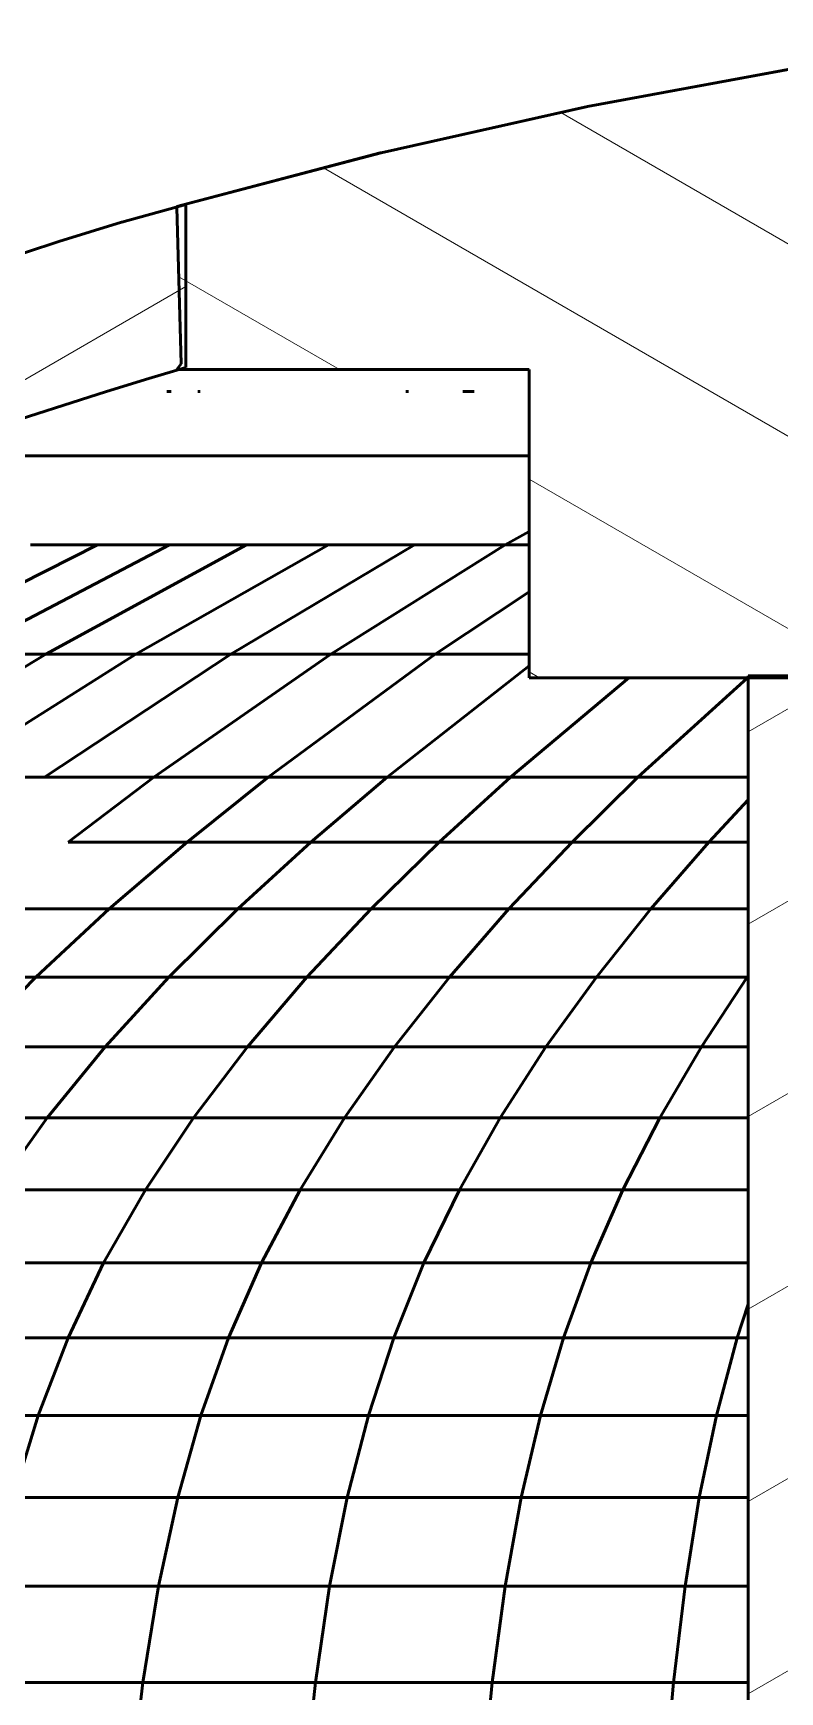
# Model space of a CAD drawing. Header units: millimetres. Extents: x -232 to 1390, y -69 to 653.
# Drawn here: x 127.18 to 141.4, y 326.96 to 358.56 of the extents above; entities that cross this region are included whole.
import ezdxf

# ---------------------------------------------------------------- set-up
doc = ezdxf.new("R2010")
doc.units = ezdxf.units.MM
doc.layers.add('Видимый контур (ГОСТ)', color=7, linetype='Continuous', lineweight=50)
doc.layers.add('Штриховка (ГОСТ)', color=7, linetype='Continuous', lineweight=18)

msp = doc.modelspace()

# ---------------------------------------------------------------- hatches: boundary and pattern name
at = {"layer": 'Штриховка (ГОСТ)'}
h = msp.add_hatch(dxfattribs=at)
h.set_pattern_fill('ANSI31', color=256, scale=25.4, angle=105.0002, style=0)
h.set_pattern_definition([(150.00025, (0, 0), (-1.587488, -2.749637), [])])
h.paths.add_polyline_path([(193.628, 346.283), (193.797, 346.283), (196.797, 346.283), (197.231, 346.283), (200.628, 346.283), (200.628, 349.304), (200.628, 352.152), (207.274, 352.152), (207.331, 352.152), (207.342, 352.257), (207.342, 352.261), (207.341, 352.262), (207.342, 352.278), (207.342, 355.262), (207.318, 355.268), (203.448, 356.285), (203.422, 356.29), (199.519, 357.162), (199.489, 357.168), (195.561, 357.894), (190.961, 358.557), (190.925, 358.562), (168.801, 358.562), (168.714, 358.562), (168.684, 358.562), (168.669, 358.562), (168.66, 358.562), (168.653, 358.562), (168.648, 358.562), (168.644, 358.562), (168.641, 358.562), (168.638, 358.562), (168.636, 358.562), (168.634, 358.562), (168.632, 358.562), (168.629, 358.562), (168.627, 358.562), (168.625, 358.562), (168.623, 358.562), (168.621, 358.562), (168.619, 358.562), (168.616, 358.562), (168.613, 358.562), (168.609, 358.562), (168.604, 358.562), (168.597, 358.562), (168.588, 358.562), (168.573, 358.562), (168.543, 358.562), (168.456, 358.562), (146.332, 358.562), (146.296, 358.557), (141.696, 357.894), (141.669, 357.889), (137.737, 357.162), (137.714, 357.157), (133.809, 356.285), (133.788, 356.279), (129.915, 355.262), (129.915, 355.249), (129.915, 355.239), (129.994, 352.262), (129.971, 352.228), (129.914, 352.152), (129.955, 352.152), (129.973, 352.152), (136.628, 352.152), (136.628, 349.132), (136.628, 346.283), (140.026, 346.283), (140.797, 346.283), (143.628, 346.283), (143.628, 346.317), (143.628, 349.132), (143.628, 352.152), (167.898, 352.152), (193.628, 352.152), (193.628, 349.304)])
h = msp.add_hatch(dxfattribs=at)
h.set_pattern_fill('ANSI31', color=256, scale=25.4, angle=-15, style=0)
h.set_pattern_definition([(30, (0, 0), (-1.5875, 2.74963), [])])
h.paths.add_polyline_path([(243.533, 332.223), (243.621, 332.092), (244.2, 331.053), (244.35, 330.694), (244.424, 330.362), (244.459, 330.201), (244.476, 329.93), (244.444, 329.639), (244.415, 329.363), (244.341, 329.101), (244.264, 328.939), (244.096, 328.587), (243.939, 328.364), (243.892, 328.317), (243.538, 327.96), (243.354, 327.828), (243.316, 327.802), (242.803, 327.553), (242.695, 327.521), (242.542, 327.477), (241.976, 327.412), (214.141, 327.412), (213.094, 327.346), (212.685, 327.269), (212.07, 327.153), (211.36, 326.938), (211.27, 326.9), (210.394, 326.53), (209.949, 326.272), (209.492, 326.008), (208.894, 325.571), (208.748, 325.439), (208.117, 324.866), (207.718, 324.401), (207.439, 324.075), (207.018, 323.464), (206.878, 323.206), (206.519, 322.542), (206.261, 321.88), (206.14, 321.571), (205.946, 320.856), (205.884, 320.468), (205.78, 319.824), (205.741, 319.012), (205.741, 315.86), (205.741, 313.661), (205.741, 312.003), (205.741, 311.233), (205.741, 309.84), (205.741, 308.694), (205.741, 307.715), (205.741, 306.779), (205.741, 305.899), (205.741, 305.113), (205.741, 304.395), (205.741, 303.412), (205.741, 302.731), (205.741, 302.09), (205.741, 301.479), (205.741, 299.59), (205.741, 298.979), (205.741, 298.419), (205.741, 298.386), (205.741, 298.317), (207.245, 298.317), (208.055, 298.317), (208.604, 298.317), (208.741, 298.317), (208.741, 298.633), (208.741, 299.276), (208.741, 301.2), (208.741, 301.843), (208.741, 302.515), (208.741, 303.229), (208.741, 304.234), (208.741, 304.989), (208.741, 305.816), (208.741, 306.744), (208.741, 307.712), (208.741, 308.755), (208.741, 309.986), (208.741, 311.498), (208.741, 312.32), (208.741, 314.166), (208.741, 316.675), (208.741, 320.412), (208.806, 321.131), (208.889, 321.444), (208.966, 321.736), (209.266, 322.393), (209.617, 322.911), (209.924, 323.23), (210.118, 323.432), (210.621, 323.804), (210.746, 323.867), (211.265, 324.13), (211.708, 324.267), (211.863, 324.314), (212.577, 324.408), (212.741, 324.412), (245.612, 324.412), (246.09, 324.45), (246.39, 324.531), (246.693, 324.613), (247.044, 324.775), (247.118, 324.827), (247.559, 325.129), (247.742, 325.308), (247.836, 325.398), (248.204, 325.902), (248.377, 326.247), (248.505, 326.669), (248.558, 326.845), (248.606, 327.228), (248.587, 327.447), (248.53, 328.102), (248.395, 328.543), (248.395, 328.543), (248.095, 329.524), (247.668, 330.545), (247.668, 330.545), (246.948, 332.269), (246.839, 332.45), (246.839, 332.45), (245.777, 334.221), (245.777, 334.221), (245.413, 334.829), (244.542, 335.9), (244.542, 335.9), (243.589, 337.073), (243.127, 337.514), (243.127, 337.514), (241.507, 339.06), (241.507, 339.06), (241.268, 339.288), (239.67, 340.512), (239.67, 340.512), (238.297, 341.564), (237.687, 341.951), (237.687, 341.951), (234.489, 343.979), (233.235, 344.648), (233.235, 344.648), (228.797, 347.019), (228.374, 347.214), (228.374, 347.214), (223.31, 349.546), (223.31, 349.546), (222.149, 350.081), (218.332, 351.61), (218.332, 351.61), (215.485, 352.751), (213.723, 353.335), (213.723, 353.335), (209.929, 354.593), (208.735, 354.96), (208.727, 354.962), (207.511, 355.295), (207.511, 352.19), (208.215, 351.985), (209.019, 351.734), (212.387, 350.657), (212.825, 350.5), (215.603, 349.505), (217.374, 348.8), (219.115, 348.107), (222.324, 346.718), (223.246, 346.319), (226.999, 344.559), (227.345, 344.384), (229.78, 343.144), (230.254, 342.903), (232.115, 341.867), (233.016, 341.365), (234.318, 340.564), (235.347, 339.931), (236.359, 339.237), (237.314, 338.582), (238.21, 337.888), (238.973, 337.298), (239.855, 336.518), (240.374, 336.059), (241.283, 335.123), (241.668, 334.726), (242.503, 333.698), (242.734, 333.414)])
h.paths.add_polyline_path([(124.773, 350.488), (126.323, 351.018), (128.575, 351.734), (129.378, 351.985), (129.955, 352.152), (130.083, 352.19), (130.083, 355.295), (129.915, 355.249), (128.867, 354.962), (128.859, 354.96), (127.665, 354.593), (123.87, 353.338), (123.87, 353.338), (122.243, 352.799), (119.262, 351.609), (119.262, 351.609), (115.59, 350.143), (114.285, 349.543), (114.285, 349.543), (109.22, 347.213), (109.219, 347.213), (108.797, 347.019), (105.902, 345.536), (104.357, 344.653), (104.357, 344.653), (101.684, 343.126), (99.917, 341.938), (99.917, 341.938), (98.302, 340.852), (97.91, 340.532), (97.91, 340.532), (96.094, 339.05), (96.093, 339.05), (95.589, 338.639), (94.481, 337.502), (94.481, 337.502), (93.4, 336.393), (93.042, 335.91), (93.042, 335.91), (91.798, 334.23), (91.798, 334.23), (91.622, 333.993), (90.793, 332.431), (90.793, 332.431), (90.176, 331.266), (89.921, 330.549), (89.921, 330.549), (89.206, 328.54), (89.206, 328.54), (89.096, 328.23), (88.989, 327.614), (88.988, 327.449), (88.987, 327.228), (89.081, 326.666), (89.09, 326.612), (89.217, 326.247), (89.386, 325.941), (89.518, 325.7), (89.758, 325.398), (89.855, 325.312), (90.224, 324.981), (90.474, 324.824), (90.55, 324.775), (91.127, 324.536), (91.2, 324.519), (91.504, 324.45), (91.982, 324.412), (124.853, 324.412), (125.57, 324.347), (125.731, 324.314), (125.885, 324.265), (126.418, 324.093), (126.849, 323.868), (126.973, 323.804), (127.549, 323.367), (127.674, 323.233), (127.976, 322.911), (128.31, 322.407), (128.375, 322.308), (128.627, 321.736), (128.701, 321.443), (128.804, 321.036), (128.853, 320.412), (128.853, 316.9), (128.853, 314.312), (128.853, 312.422), (128.853, 311.605), (128.853, 310.063), (128.853, 308.813), (128.853, 307.756), (128.853, 306.789), (128.853, 305.851), (128.853, 305.016), (128.853, 304.255), (128.853, 303.25), (128.853, 302.531), (128.853, 301.854), (128.853, 301.207), (128.853, 299.283), (128.853, 298.637), (128.853, 298.419), (128.853, 298.317), (129.538, 298.317), (131.853, 298.317), (131.853, 298.389), (131.853, 298.419), (131.853, 298.986), (131.853, 299.601), (131.853, 301.49), (131.853, 302.104), (131.853, 302.749), (131.853, 303.436), (131.853, 304.419), (131.853, 305.143), (131.853, 305.937), (131.853, 306.828), (131.853, 307.762), (131.853, 308.754), (131.853, 309.919), (131.853, 311.34), (131.853, 312.104), (131.853, 313.802), (131.853, 316.069), (131.853, 319.012), (131.788, 320.054), (131.716, 320.469), (131.648, 320.856), (131.354, 321.863), (130.941, 322.819), (130.721, 323.208), (130.576, 323.464), (129.965, 324.318), (129.883, 324.407), (129.258, 325.083), (128.848, 325.442), (128.7, 325.571), (127.842, 326.174), (127.648, 326.277), (126.922, 326.662), (126.325, 326.902), (126.233, 326.938), (125.223, 327.223), (124.91, 327.271), (124.194, 327.379), (123.453, 327.412), (95.618, 327.412), (95.346, 327.427), (94.9, 327.528), (94.79, 327.553), (94.539, 327.657), (94.247, 327.84), (94.056, 327.96), (93.853, 328.141), (93.709, 328.322), (93.498, 328.587), (93.367, 328.825), (93.328, 328.936), (93.179, 329.363), (93.134, 329.631), (93.135, 330.201), (93.17, 330.362), (93.244, 330.694), (93.394, 331.053), (94.063, 332.223), (94.16, 332.393), (95.051, 333.668), (95.082, 333.705), (96.083, 334.9), (96.307, 335.127), (97.272, 336.109), (97.739, 336.538), (99.228, 337.787), (99.377, 337.897), (100.986, 339.085), (101.23, 339.245), (103.063, 340.451), (103.27, 340.573), (105.476, 341.873), (105.78, 342.052), (107.817, 343.138), (108.865, 343.697), (110.252, 344.376), (112.146, 345.304), (115.269, 346.721), (115.903, 347.009), (119.583, 348.559), (120.218, 348.805), (123.034, 349.895)])
h.paths.add_polyline_path([(142.297, 346.317), (140.797, 346.317), (140.797, 346.283), (140.797, 344.875), (140.797, 315.317), (140.846, 315.008), (140.895, 314.699), (141.037, 314.42), (141.179, 314.141), (141.4, 313.92), (141.621, 313.699), (141.9, 313.557), (142.179, 313.415), (142.488, 313.366), (142.797, 313.317), (168.797, 313.317), (194.797, 313.317), (195.106, 313.366), (195.415, 313.415), (195.694, 313.557), (195.973, 313.699), (196.194, 313.92), (196.415, 314.141), (196.557, 314.42), (196.699, 314.699), (196.748, 315.008), (196.797, 315.317), (196.797, 344.875), (196.797, 346.283), (196.797, 346.317), (195.297, 346.317), (193.797, 346.317), (193.797, 346.283), (193.797, 344.895), (193.797, 316.817), (193.785, 316.74), (193.772, 316.662), (193.737, 316.593), (193.701, 316.523), (193.646, 316.468), (193.591, 316.412), (193.521, 316.377), (193.451, 316.341), (193.374, 316.329), (193.297, 316.317), (168.797, 316.317), (144.297, 316.317), (144.22, 316.329), (144.142, 316.341), (144.073, 316.377), (144.003, 316.412), (143.948, 316.468), (143.892, 316.523), (143.857, 316.593), (143.821, 316.662), (143.809, 316.74), (143.797, 316.817), (143.797, 344.895), (143.797, 346.317), (143.628, 346.317)])

# ---------------------------------------------------------------- linework, layer by layer
at = {"layer": 'Видимый контур (ГОСТ)'}
for p, q in [((137.737, 357.162), (141.695, 357.894)), ((141.669, 357.889), (137.737, 357.162)), ((133.808, 356.285), (137.737, 357.162)), ((137.714, 357.157), (133.809, 356.285)), ((137.737, 357.162), (137.714, 357.157)), ((137.737, 357.162), (137.737, 357.162)), ((129.914, 355.262), (133.808, 356.285)), ((133.788, 356.279), (129.915, 355.262)), ((133.809, 356.285), (133.788, 356.279)), ((133.809, 356.285), (133.808, 356.285)), ((130.083, 355.295), (128.866, 354.962)), ((129.914, 355.262), (129.915, 355.262)), ((129.915, 355.249), (129.914, 355.262)), ((129.915, 355.262), (129.915, 355.239)), ((129.915, 355.239), (129.994, 352.262)), ((130.083, 352.19), (130.083, 355.295)), ((128.858, 354.96), (127.665, 354.593)), ((128.859, 354.96), (128.858, 354.96)), ((128.866, 354.962), (128.859, 354.96)), ((128.866, 354.962), (128.866, 354.962)), ((127.665, 354.593), (123.87, 353.338)), ((130.083, 352.19), (129.378, 351.985)), ((129.971, 352.228), (129.914, 352.152)), ((129.914, 352.152), (129.973, 352.152)), ((129.994, 352.262), (129.971, 352.228)), ((129.973, 352.152), (136.628, 352.152)), ((136.628, 352.152), (136.628, 349.132)), ((126.323, 351.018), (128.575, 351.734)), ((129.378, 351.985), (128.575, 351.734)), ((129.786, 351.734), (129.723, 351.734)), ((129.805, 351.734), (129.786, 351.734)), ((130.33, 351.734), (130.312, 351.734)), ((130.359, 351.734), (130.33, 351.734)), ((134.299, 351.734), (134.274, 351.734)), ((134.324, 351.734), (134.299, 351.734)), ((135.392, 351.734), (135.362, 351.734)), ((135.578, 351.734), (135.392, 351.734)), ((126.662, 350.509), (127.34, 350.509)), ((127.34, 350.509), (128.118, 350.509)), ((128.993, 350.509), (128.118, 350.509)), ((129.965, 350.509), (128.993, 350.509)), ((129.965, 350.509), (131.03, 350.509)), ((131.03, 350.509), (132.186, 350.509)), ((133.431, 350.509), (132.186, 350.509)), ((134.761, 350.509), (133.431, 350.509)), ((134.761, 350.509), (136.172, 350.509)), ((136.172, 350.509), (136.628, 350.509)), ((136.171, 348.813), (136.628, 349.067)), ((136.628, 349.132), (136.628, 346.283)), ((124.287, 346.729), (128.402, 348.813)), ((125.8, 346.729), (129.776, 348.813)), ((127.127, 348.813), (128.402, 348.813)), ((127.417, 346.729), (131.243, 348.813)), ((129.776, 348.813), (128.402, 348.813)), ((129.133, 346.729), (132.8, 348.813)), ((131.243, 348.813), (129.776, 348.813)), ((130.944, 346.729), (134.444, 348.813)), ((131.243, 348.813), (132.8, 348.813)), ((132.8, 348.813), (134.444, 348.813)), ((132.847, 346.729), (136.171, 348.813)), ((136.171, 348.813), (134.444, 348.813)), ((136.628, 348.813), (136.171, 348.813)), ((134.837, 346.729), (136.628, 347.918)), ((123.537, 344.389), (127.417, 346.729)), ((125.414, 344.389), (129.133, 346.729)), ((127.417, 346.729), (125.8, 346.729)), ((127.395, 344.389), (130.944, 346.729)), ((127.417, 346.729), (129.133, 346.729)), ((129.133, 346.729), (130.944, 346.729)), ((129.477, 344.389), (132.847, 346.729)), ((132.847, 346.729), (130.944, 346.729)), ((131.653, 344.389), (134.837, 346.729)), ((134.837, 346.729), (132.847, 346.729)), ((134.837, 346.729), (136.628, 346.729)), ((133.919, 344.389), (136.628, 346.51)), ((136.268, 344.389), (138.525, 346.283)), ((136.628, 346.283), (140.026, 346.283)), ((138.696, 344.389), (140.785, 346.283)), ((140.026, 346.283), (143.628, 346.283)), ((142.297, 346.317), (140.797, 346.317)), ((140.797, 346.317), (140.797, 344.875)), ((140.797, 344.875), (140.797, 315.317)), ((125.414, 344.389), (127.395, 344.389)), ((129.477, 344.389), (127.395, 344.389)), ((127.841, 343.151), (129.477, 344.389)), ((131.653, 344.389), (129.477, 344.389)), ((130.107, 343.151), (131.653, 344.389)), ((131.653, 344.389), (133.919, 344.389)), ((132.467, 343.151), (133.919, 344.389)), ((133.919, 344.389), (136.268, 344.389)), ((134.914, 343.151), (136.268, 344.389)), ((138.696, 344.389), (136.268, 344.389)), ((137.443, 343.151), (138.696, 344.389)), ((140.797, 344.389), (138.696, 344.389)), ((140.048, 343.151), (140.797, 343.958)), ((130.107, 343.151), (127.841, 343.151)), ((128.624, 341.879), (130.107, 343.151)), ((130.107, 343.151), (132.467, 343.151)), ((131.075, 341.879), (132.467, 343.151)), ((132.467, 343.151), (134.914, 343.151)), ((133.616, 341.879), (134.914, 343.151)), ((137.443, 343.151), (134.914, 343.151)), ((136.241, 341.879), (137.443, 343.151)), ((140.048, 343.151), (137.443, 343.151)), ((138.946, 341.879), (140.048, 343.151)), ((140.048, 343.151), (140.797, 343.151)), ((128.624, 341.879), (126.271, 341.879)), ((127.226, 340.578), (128.624, 341.879)), ((128.624, 341.879), (131.075, 341.879)), ((129.761, 340.578), (131.075, 341.879)), ((131.075, 341.879), (133.616, 341.879)), ((132.391, 340.578), (133.616, 341.879)), ((136.241, 341.879), (133.616, 341.879)), ((135.108, 340.578), (136.241, 341.879)), ((138.946, 341.879), (136.241, 341.879)), ((137.907, 340.578), (138.946, 341.879)), ((138.946, 341.879), (140.797, 341.879)), ((127.226, 340.578), (125.299, 340.578)), ((125.931, 339.251), (127.226, 340.578)), ((127.226, 340.578), (129.761, 340.578)), ((128.545, 339.251), (129.761, 340.578)), ((129.761, 340.578), (132.391, 340.578)), ((131.257, 339.251), (132.391, 340.578)), ((135.108, 340.578), (132.391, 340.578)), ((134.059, 339.251), (135.108, 340.578)), ((137.907, 340.578), (135.108, 340.578)), ((136.944, 339.251), (137.907, 340.578)), ((137.907, 340.578), (140.78, 340.578)), ((139.907, 339.251), (140.78, 340.578)), ((140.78, 340.578), (140.797, 340.602)), ((140.78, 340.578), (140.797, 340.578)), ((125.931, 339.251), (128.545, 339.251)), ((127.442, 337.901), (128.545, 339.251)), ((128.545, 339.251), (131.257, 339.251)), ((130.228, 337.901), (131.257, 339.251)), ((134.059, 339.251), (131.257, 339.251)), ((133.106, 337.901), (134.059, 339.251)), ((136.944, 339.251), (134.059, 339.251)), ((136.071, 337.901), (136.944, 339.251)), ((136.944, 339.251), (139.907, 339.251)), ((139.115, 337.901), (139.907, 339.251)), ((139.907, 339.251), (140.797, 339.251)), ((125.2, 337.901), (127.442, 337.901)), ((126.462, 336.529), (127.442, 337.901)), ((127.442, 337.901), (130.228, 337.901)), ((129.314, 336.529), (130.228, 337.901)), ((133.106, 337.901), (130.228, 337.901)), ((132.261, 336.529), (133.106, 337.901)), ((136.071, 337.901), (133.106, 337.901)), ((135.296, 336.529), (136.071, 337.901)), ((136.071, 337.901), (139.115, 337.901)), ((138.412, 336.529), (139.115, 337.901)), ((139.115, 337.901), (140.797, 337.901)), ((126.462, 336.529), (129.314, 336.529)), ((128.519, 335.134), (129.314, 336.529)), ((132.261, 336.529), (129.314, 336.529)), ((131.526, 335.134), (132.261, 336.529)), ((135.296, 336.529), (132.261, 336.529)), ((134.622, 335.134), (135.296, 336.529)), ((135.296, 336.529), (138.412, 336.529)), ((137.8, 335.134), (138.412, 336.529)), ((138.412, 336.529), (140.797, 336.529)), ((125.61, 335.134), (128.519, 335.134)), ((127.842, 333.707), (128.519, 335.134)), ((131.526, 335.134), (128.519, 335.134)), ((130.899, 333.707), (131.526, 335.134)), ((134.622, 335.134), (131.526, 335.134)), ((134.047, 333.707), (134.622, 335.134)), ((134.622, 335.134), (137.8, 335.134)), ((137.279, 333.707), (137.8, 335.134)), ((137.8, 335.134), (140.797, 335.134)), ((140.587, 333.707), (140.797, 334.349)), ((124.884, 333.707), (127.842, 333.707)), ((127.273, 332.227), (127.842, 333.707)), ((130.899, 333.707), (127.842, 333.707)), ((130.372, 332.227), (130.899, 333.707)), ((134.047, 333.707), (130.899, 333.707)), ((133.564, 332.227), (134.047, 333.707)), ((134.047, 333.707), (137.279, 333.707)), ((136.841, 332.227), (137.279, 333.707)), ((137.279, 333.707), (140.587, 333.707)), ((140.195, 332.227), (140.587, 333.707)), ((140.797, 333.707), (140.587, 333.707)), ((124.274, 332.227), (127.273, 332.227)), ((126.797, 330.663), (127.273, 332.227)), ((130.372, 332.227), (127.273, 332.227)), ((129.932, 330.663), (130.372, 332.227)), ((133.564, 332.227), (130.372, 332.227)), ((133.161, 330.663), (133.564, 332.227)), ((133.564, 332.227), (136.841, 332.227)), ((136.475, 330.663), (136.841, 332.227)), ((136.841, 332.227), (140.195, 332.227)), ((139.867, 330.663), (140.195, 332.227)), ((140.797, 332.227), (140.195, 332.227)), ((129.932, 330.663), (126.797, 330.663)), ((129.566, 328.976), (129.932, 330.663)), ((133.161, 330.663), (129.932, 330.663)), ((132.825, 328.976), (133.161, 330.663)), ((133.161, 330.663), (136.475, 330.663)), ((136.171, 328.976), (136.475, 330.663)), ((136.475, 330.663), (139.867, 330.663)), ((139.595, 328.976), (139.867, 330.663)), ((140.797, 330.663), (139.867, 330.663)), ((129.566, 328.976), (126.402, 328.976)), ((129.268, 327.143), (129.566, 328.976)), ((132.825, 328.976), (129.566, 328.976)), ((132.552, 327.143), (132.825, 328.976)), ((132.825, 328.976), (136.171, 328.976)), ((135.923, 327.143), (136.171, 328.976)), ((136.171, 328.976), (139.595, 328.976)), ((139.373, 327.143), (139.595, 328.976)), ((140.797, 328.976), (139.595, 328.976)), ((129.268, 327.143), (126.079, 327.143)), ((129.047, 325.268), (129.268, 327.143)), ((132.552, 327.143), (129.268, 327.143)), ((132.337, 325.157), (132.552, 327.143)), ((132.552, 327.143), (135.923, 327.143)), ((135.728, 325.157), (135.923, 327.143)), ((135.923, 327.143), (139.373, 327.143)), ((139.199, 325.157), (139.373, 327.143)), ((140.797, 327.143), (139.373, 327.143))]:
    msp.add_line(p, q, dxfattribs=at)

doc.saveas('drawing.dxf')
